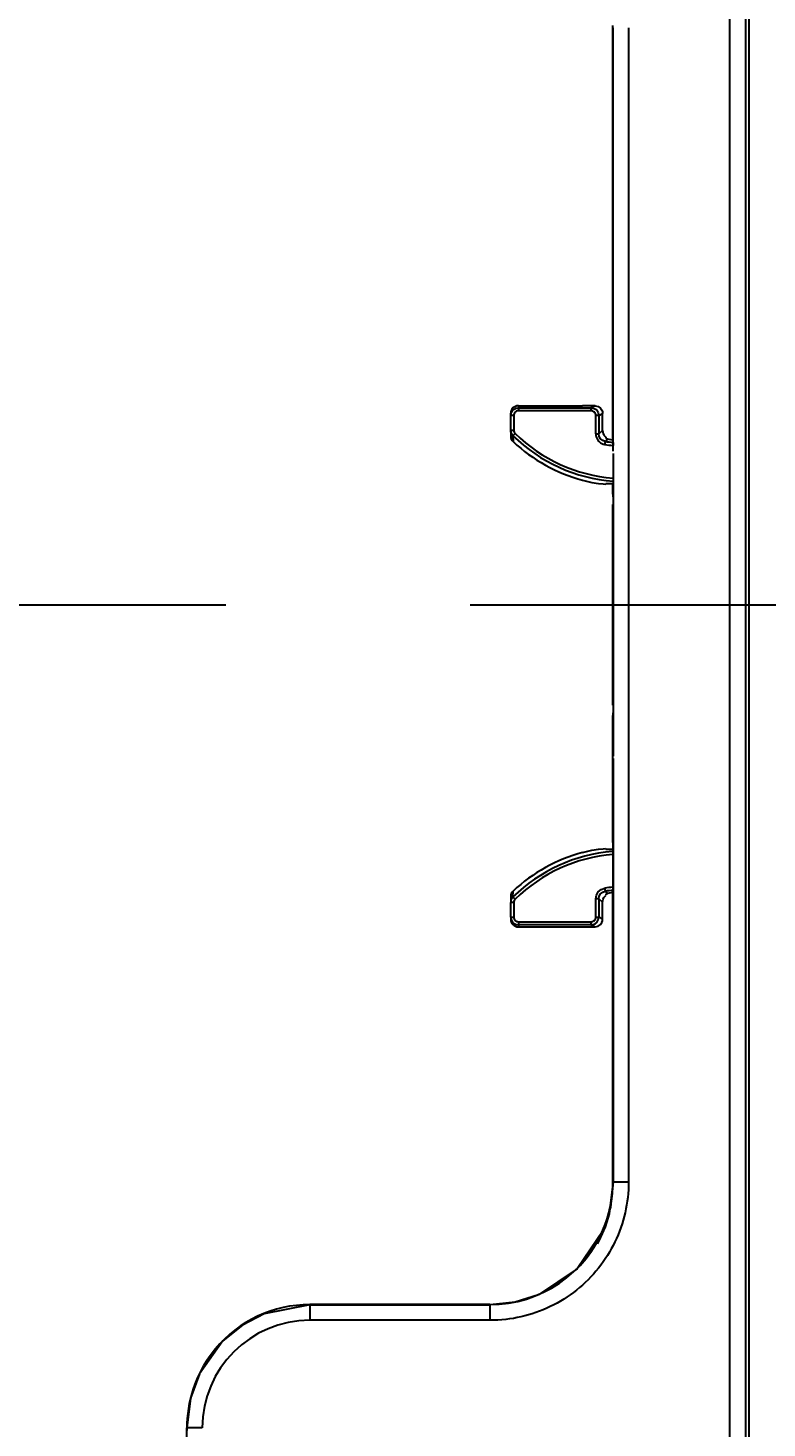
# Model space of a CAD drawing. Header units: millimetres. Extents: x 6575 to 9132, y 125 to 2418.
# Drawn here: x 6950.5 to 6998.5, y 1700.3 to 1791.3 of the extents above; entities that cross this region are included whole.
import ezdxf

# ---------------------------------------------------------------- set-up
doc = ezdxf.new("R2010")
doc.units = ezdxf.units.MM
doc.header["$LTSCALE"] = 0.5
doc.linetypes.add('CENTER', pattern=[50.8, 31.75, -6.35, 6.35, -6.35])
doc.layers.add('1', color=1, linetype='Continuous')
doc.styles.get("Standard").update_dxf_attribs({"font": 'NanumGothic.ttf'})
doc.dimstyles.new('ISO-25', dxfattribs={"dimtxt": 20, "dimasz": 20, "dimexe": 3, "dimexo": 1, "dimgap": 5, "dimtad": 1, "dimtoh": 1, "dimdec": 0, "dimtxsty": 'Standard', "dimcen": 0, "dimclrd": 3, "dimclre": 3, "dimclrt": 2, "dimadec": 0, "dimazin": 0, "dimtfac": 1, "dimtdec": 0, "dimtmove": 0, "dimatfit": 3, "dimfxl": 0, "dimarcsym": 0})

# ---------------------------------------------------------------- blocks, each defined once
blk = doc.blocks.new('*D60')
at = {"color": 3, "lineweight": -2}
for p, q in [((6759.635, 1947.827), (6759.635, 2075.29)), ((7469.622, 1754.827), (7469.622, 2075.29)), ((6779.635, 2072.29), (7449.622, 2072.29))]:
    blk.add_line(p, q, dxfattribs=at)
at = {"color": 3}
for points in [[(6779.635, 2075.623), (6779.635, 2068.956), (6759.635, 2072.29)], [(7449.622, 2075.623), (7449.622, 2068.956), (7469.622, 2072.29)]]:
    blk.add_solid(points, dxfattribs=at)
at = {"layer": 'Defpoints', "color": 0}
for p in [(7469.622, 2072.29), (6759.635, 1946.827), (7469.622, 1753.827)]:
    blk.add_point(p, dxfattribs=at)
at = {"color": 2, "insert": (7114.629, 2095.809), "char_height": 25, "attachment_point": 5}
blk.add_mtext('710', dxfattribs=at)
blk = doc.blocks.new('*D69')
at = {"color": 3, "lineweight": -2}
for p, q in [((6906.994, 1953.827), (7581.357, 1953.827)), ((7578.357, 1933.827), (7578.357, 1777.346)), ((7578.357, 1573.827), (7578.357, 1730.308)), ((6906.994, 1553.827), (7581.357, 1553.827))]:
    blk.add_line(p, q, dxfattribs=at)
at = {"color": 3}
for points in [[(7575.024, 1933.827), (7581.691, 1933.827), (7578.357, 1953.827)], [(7575.024, 1573.827), (7581.691, 1573.827), (7578.357, 1553.827)]]:
    blk.add_solid(points, dxfattribs=at)
at = {"layer": 'Defpoints', "color": 0}
for p in [(6905.994, 1953.827), (6905.994, 1553.827), (7578.357, 1553.827)]:
    blk.add_point(p, dxfattribs=at)
at = {"color": 2, "insert": (7578.357, 1753.827), "char_height": 25, "attachment_point": 5}
blk.add_mtext('400', dxfattribs=at)
blk = doc.blocks.new('2E12E')
at = {"color": 2}
for p, q in [((6808.076, 1010.242), (6808.076, 1141.742)), ((6809.076, 1141.742), (6809.076, 1010.242)), ((6809.33, 1010.496), (6809.33, 1141.488)), ((6800.465, 1092.117), (6800.465, 1113.652)), ((6800.472, 1092.117), (6800.472, 1113.488)), ((6801.49, 1113.505), (6801.49, 1038.479)), ((6800.472, 1087.031), (6800.472, 1092.117)), ((6800.465, 1091.618), (6800.465, 1091.449)), ((6800.465, 1086.696), (6800.465, 1091.449)), ((6794.328, 1088.932), (6798.502, 1088.932)), ((6794.328, 1088.932), (6794.328, 1088.796)), ((6794.328, 1088.796), (6799.056, 1088.796)), ((6799.056, 1088.596), (6794.328, 1088.596)), ((6799.32, 1088.928), (6799.056, 1088.796)), ((6799.056, 1088.596), (6799.056, 1088.796)), ((6793.828, 1088.432), (6793.828, 1088.296)), ((6793.828, 1087.341), (6793.828, 1088.296)), ((6794.028, 1088.296), (6794.028, 1087.341)), ((6799.356, 1087.107), (6799.356, 1088.296)), ((6799.555, 1088.296), (6799.802, 1088.419)), ((6799.555, 1088.296), (6799.555, 1087.107)), ((6799.802, 1087.318), (6799.802, 1088.419)), ((6794.118, 1087.127), (6793.978, 1086.984)), ((6800.49, 1085.989), (6800.479, 1086.339)), ((6800.49, 1085.829), (6800.49, 1080.992)), ((6800.02, 1083.881), (6800.001, 1083.847)), ((6800.465, 1083.185), (6800.465, 1083.873)), ((6800.465, 1083.185), (6800.465, 1083.016)), ((6800.465, 1069.468), (6800.465, 1082.517)), ((6800.49, 1080.992), (6800.49, 1075.992)), ((6800.49, 1070.978), (6800.49, 1066.156)), ((6800.465, 1068.968), (6800.465, 1068.799)), ((6800.465, 1060.535), (6800.465, 1068.799)), ((6800.479, 1065.646), (6800.49, 1065.995)), ((6800.472, 1064.953), (6800.472, 1059.867)), ((6800.465, 1060.535), (6800.465, 1060.366)), ((6800.001, 1060.138), (6800.02, 1060.103)), ((6800.472, 1059.867), (6800.472, 1038.497)), ((6793.828, 1055.689), (6793.828, 1056.643)), ((6793.978, 1057.001), (6794.118, 1056.858)), ((6794.028, 1056.643), (6794.028, 1055.689)), ((6799.356, 1055.689), (6799.356, 1056.877)), ((6799.555, 1056.877), (6799.555, 1055.689)), ((6799.802, 1055.565), (6799.802, 1056.666)), ((6800.465, 1038.332), (6800.465, 1057.428)), ((6793.828, 1055.689), (6793.828, 1055.553)), ((6794.328, 1055.389), (6799.055, 1055.389)), ((6799.056, 1055.189), (6794.328, 1055.189)), ((6794.328, 1055.189), (6794.328, 1055.052)), ((6794.328, 1055.052), (6798.502, 1055.052)), ((6799.056, 1055.189), (6799.056, 1055.389)), ((6799.056, 1055.189), (6799.32, 1055.057)), ((6799.802, 1055.565), (6799.555, 1055.689)), ((6800.472, 1038.497), (6800.49, 1038.479)), ((6800.465, 1038.332), (6800.471, 1038.332)), ((6792.473, 1030.498), (6780.789, 1030.498)), ((6780.789, 1030.498), (6780.789, 1030.48)), ((6780.789, 1030.48), (6792.491, 1030.48)), ((6792.474, 1030.498), (6792.491, 1030.48)), ((6792.491, 1029.48), (6792.491, 1030.48)), ((6792.491, 1029.48), (6780.789, 1029.48)), ((6772.789, 1022.497), (6772.789, 1022.479)), ((6772.789, 1022.493), (6772.789, 1022.479)), ((6772.789, 983.168), (6772.789, 1022.479))]:
    blk.add_line(p, q, dxfattribs=at)
for points in [[(6800.49, 1085.989), (6800.49, 1113.505)], [(6793.828, 1088.296), (6793.843, 1088.416), (6793.883, 1088.524), (6793.942, 1088.614), (6794.015, 1088.685), (6794.175, 1088.771), (6794.328, 1088.796)], [(6794.328, 1088.796), (6794.328, 1088.778), (6794.328, 1088.732), (6794.328, 1088.665), (6794.328, 1088.596)], [(6799.056, 1088.796), (6799.161, 1088.784), (6799.259, 1088.752), (6799.347, 1088.702), (6799.421, 1088.636), (6799.522, 1088.475), (6799.555, 1088.296)], [(6799.32, 1088.928), (6799.517, 1088.882), (6799.661, 1088.777), (6799.755, 1088.637), (6799.789, 1088.534), (6799.801, 1088.44), (6799.802, 1088.419)], [(6794.028, 1088.296), (6793.95, 1088.296), (6793.885, 1088.296), (6793.842, 1088.296), (6793.828, 1088.296)], [(6799.555, 1088.296), (6799.537, 1088.296), (6799.49, 1088.296), (6799.421, 1088.296), (6799.356, 1088.296)], [(6793.978, 1086.984), (6793.915, 1087.06), (6793.867, 1087.147), (6793.838, 1087.242), (6793.828, 1087.341)], [(6793.828, 1087.341), (6793.844, 1087.341), (6793.889, 1087.341), (6793.956, 1087.341), (6794.028, 1087.341)], [(6793.828, 1087.341), (6793.828, 1086.965)], [(6793.978, 1086.984), (6793.988, 1086.598)], [(6799.356, 1087.107), (6799.43, 1087.107), (6799.494, 1087.107), (6799.538, 1087.107), (6799.555, 1087.107)], [(6799.802, 1087.318), (6799.556, 1087.107)], [(6799.97, 1086.615), (6799.807, 1086.674), (6799.673, 1086.785), (6799.586, 1086.936), (6799.556, 1087.107)], [(6799.802, 1087.318), (6799.813, 1087.211), (6799.84, 1087.119), (6799.889, 1087.022), (6799.958, 1086.931), (6800.001, 1086.879)], [(6799.97, 1086.615), (6800, 1086.638), (6800.018, 1086.652), (6800.049, 1086.678), (6800.099, 1086.719), (6800.129, 1086.742), (6800.139, 1086.75), (6800.144, 1086.754)], [(6800.02, 1086.816), (6800.04, 1086.797), (6800.093, 1086.77), (6800.117, 1086.761), (6800.144, 1086.754)], [(6800.455, 1086.696), (6800.218, 1086.737), (6800.144, 1086.753)], [(6799.97, 1086.615), (6799.967, 1086.598), (6799.96, 1086.555), (6799.949, 1086.492), (6799.936, 1086.418)], [(6798.502, 1084.09), (6798.59, 1084.066), (6799.098, 1083.95), (6799.526, 1083.879), (6799.829, 1083.846), (6799.984, 1083.842), (6800.001, 1083.847)], [(6800.02, 1083.881), (6800.05, 1083.887), (6800.234, 1083.883), (6800.452, 1083.873)], [(6800.48, 1083.3), (6800.471, 1083.261), (6800.465, 1083.188), (6800.465, 1083.185)], [(6800.49, 1075.992), (6800.49, 1073.992), (6800.49, 1070.992)], [(6800.48, 1068.685), (6800.471, 1068.723), (6800.465, 1068.796), (6800.465, 1068.799)], [(6800.49, 1065.995), (6800.49, 1038.479)], [(6798.502, 1059.894), (6798.589, 1059.918), (6799.097, 1060.034), (6799.525, 1060.105), (6799.828, 1060.138), (6799.984, 1060.143), (6800.001, 1060.138)], [(6800.02, 1060.103), (6800.05, 1060.097), (6800.233, 1060.101), (6800.49, 1060.113)], [(6799.356, 1056.877), (6799.398, 1057.117), (6799.52, 1057.328), (6799.707, 1057.483), (6799.936, 1057.566)], [(6799.936, 1057.566), (6799.949, 1057.492), (6799.96, 1057.429), (6799.967, 1057.386), (6799.97, 1057.369)], [(6793.828, 1057.019), (6793.828, 1056.643)], [(6793.978, 1057), (6793.915, 1056.924), (6793.867, 1056.837), (6793.838, 1056.742), (6793.828, 1056.643)], [(6794.028, 1056.643), (6793.95, 1056.643), (6793.885, 1056.643), (6793.842, 1056.643), (6793.828, 1056.643)], [(6793.978, 1057.001), (6793.988, 1057.386)], [(6799.555, 1056.877), (6799.538, 1056.877), (6799.494, 1056.877), (6799.43, 1056.877), (6799.356, 1056.877)], [(6799.556, 1056.877), (6799.586, 1057.048), (6799.673, 1057.199), (6799.807, 1057.311), (6799.97, 1057.369)], [(6799.556, 1056.877), (6799.802, 1056.666)], [(6799.802, 1056.666), (6799.813, 1056.773), (6799.84, 1056.865), (6799.889, 1056.963), (6799.958, 1057.053), (6800.001, 1057.105)], [(6800.144, 1057.23), (6800.096, 1057.267), (6800.065, 1057.293), (6800.015, 1057.335), (6799.986, 1057.357), (6799.976, 1057.365), (6799.97, 1057.369)], [(6800.02, 1057.168), (6800.042, 1057.189), (6800.103, 1057.218), (6800.122, 1057.225), (6800.144, 1057.23)], [(6800.455, 1057.288), (6800.218, 1057.247), (6800.144, 1057.231)], [(6793.828, 1055.689), (6793.843, 1055.568), (6793.883, 1055.461), (6793.942, 1055.371), (6794.014, 1055.299), (6794.174, 1055.213), (6794.328, 1055.189)], [(6793.828, 1055.689), (6793.844, 1055.689), (6793.889, 1055.689), (6793.956, 1055.689), (6794.028, 1055.689)], [(6794.328, 1055.389), (6794.328, 1055.311), (6794.328, 1055.245), (6794.328, 1055.202), (6794.328, 1055.189)], [(6799.056, 1055.189), (6799.161, 1055.2), (6799.259, 1055.232), (6799.347, 1055.282), (6799.421, 1055.348), (6799.522, 1055.51), (6799.555, 1055.689)], [(6799.32, 1055.057), (6799.517, 1055.103), (6799.661, 1055.207), (6799.755, 1055.348), (6799.789, 1055.45), (6799.801, 1055.545), (6799.802, 1055.565)], [(6799.356, 1055.689), (6799.433, 1055.689), (6799.499, 1055.689), (6799.542, 1055.689), (6799.555, 1055.689)], [(6800.49, 1038.479), (6800.32, 1036.838), (6799.839, 1035.317), (6798.148, 1032.823), (6795.643, 1031.127), (6794.124, 1030.648), (6792.491, 1030.48)], [(6800.49, 1038.479), (6800.571, 1038.479), (6800.789, 1038.479), (6801.111, 1038.479), (6801.49, 1038.479)], [(6800.465, 1038.332), (6800.229, 1036.405), (6799.971, 1035.566)], [(6799.971, 1035.566), (6799.586, 1034.687), (6799.456, 1034.443)], [(6780.789, 1030.48), (6777.809, 1029.904), (6776.399, 1029.168), (6775.133, 1028.137), (6773.605, 1025.999), (6773.025, 1024.408), (6772.789, 1022.479)], [(6780.789, 1030.48), (6780.789, 1030.399), (6780.789, 1030.181), (6780.789, 1029.859), (6780.789, 1029.48)], [(6772.791, 1022.492), (6772.789, 1022.326)], [(6773.789, 1022.479), (6773.406, 1022.479), (6773.082, 1022.479), (6772.865, 1022.479), (6772.789, 1022.479)]]:
    blk.add_lwpolyline(points, dxfattribs=at)
for centre, radius, start, end in [((6794.328, 1088.296), 0.3, 90.00538, 180.00753), ((6799.056, 1088.296), 0.3, 0.01711, 90.02105), ((6801.328, 1094.492), 10.507, 225.61177, 265.42504), ((6794.329, 1087.341), 0.301, 179.98991, 225.60488), ((6801.328, 1094.492), 10.307, 225.6125, 265.33613), ((6801.328, 1094.492), 10.779, 227.08165, 254.79902), ((6801.328, 1094.492), 8.193, 260.21975, 264.05346), ((6801.328, 1094.492), 7.993, 260.21955, 263.87564), ((6801.328, 1049.492), 10.507, 94.81226, 134.38823), ((6801.328, 1049.492), 10.779, 105.20098, 132.91835), ((6801.328, 1049.492), 10.307, 94.76208, 134.3875), ((6801.328, 1049.492), 8.193, 95.99468, 99.78025), ((6794.329, 1056.643), 0.301, 134.39512, 180.00746), ((6801.328, 1049.492), 7.993, 96.14515, 99.78045), ((6794.328, 1055.689), 0.3, 179.99316, 269.99698), ((6799.056, 1055.689), 0.3, 269.97474, 359.99185), ((6780.79, 1022.48), 7.001, 90.00897, 180.00637)]:
    blk.add_arc(centre, radius, start, end, dxfattribs=at)
for centre, major_axis, ratio, start_param, end_param in [((6794.328, 1088.432), (0, 0.5), 0.999848, 0, 1.570796), ((6798.502, 1088.906), (-1.5, 0), 0.017455, 4.13565, 4.712389), ((6794.328, 1086.964), (0, 0.5), 0.998838, 1.569846, 2.39245), ((6800.093, 1087.14), (0.088, -0.575), 0.246445, 5.145086, 5.272141), ((6800.486, 1087.031), (0, 0.8), 0.017455, 1.570796, 2.617994), ((6800.486, 1064.953), (0, 0.8), 0.017455, 0.523599, 1.570796), ((6794.328, 1057.02), (0, -0.5), 0.998838, 3.890736, 4.713339), ((6800.093, 1056.845), (0.088, 0.575), 0.246445, 1.011042, 1.1381), ((6794.328, 1055.553), (0, 0.5), 0.999848, 1.570796, 3.141593), ((6798.502, 1055.079), (1.5, 0), 0.017455, 4.712389, 5.289125), ((6792.465, 1038.487), (-7.657, 2.318), 0.999451, 2.752531, 3.435587), ((6792.471, 1038.499), (5.659, -5.659), 0.999695, 0.414252, 0.785253), ((6792.471, 1038.499), (5.659, -5.659), 0.999695, 5.497925, 6.697438), ((6780.789, 1022.497), (0, 8.001), 0.999848, 0.000015, 0.877805), ((6780.789, 1022.497), (0, 8.001), 0.999848, 0.877805, 1.537628), ((6780.789, 1022.497), (0, 8.001), 0.999848, 1.537628, 1.570811)]:
    blk.add_ellipse(centre, major_axis=major_axis, ratio=ratio, start_param=start_param, end_param=end_param, dxfattribs=at)
for points in [[(6799.356, 1087.107), (6799.356, 1087.04), (6799.374, 1086.912), (6799.455, 1086.731), (6799.582, 1086.58), (6799.747, 1086.47), (6799.87, 1086.429), (6799.936, 1086.418)], [(6801.49, 1038.479), (6801.49, 1037.794), (6801.338, 1036.464), (6800.667, 1034.539), (6799.586, 1032.821), (6798.149, 1031.384), (6796.43, 1030.303), (6794.506, 1029.632), (6793.176, 1029.48), (6792.491, 1029.48)]]:
    blk.add_open_spline(points, degree=3, dxfattribs=at)

msp = doc.modelspace()

# ---------------------------------------------------------------- linework, layer by layer
at = {"layer": '1', "color": 1, "linetype": 'CENTER', "ltscale": 5}
msp.add_line((6725.211, 1753.827), (7482.539, 1753.827), dxfattribs=at)

# ---------------------------------------------------------------- block references
msp.add_blockref('2E12E', (188.005, 677.835))

# ---------------------------------------------------------------- dimensions: what is measured, and where the dimension line sits
dim = msp.add_linear_dim(base=(7469.622, 2072.29), p1=(6759.635, 1946.827), p2=(7469.622, 1753.827), dimstyle='ISO-25', override={"dimscale": 1, "dimtxt": 25, "dimgap": 10, "dimarcsym": 1})
dim.commit()
dim.dimension.update_dxf_attribs({"geometry": '*D60', "text_midpoint": (7114.629, 2072.29), "dimtype": 160})
dim = msp.add_linear_dim(base=(7578.357, 1553.827), p1=(6905.994, 1953.827), p2=(6905.994, 1553.827), angle=90, dimstyle='ISO-25', override={"dimtxt": 25, "dimgap": 10, "dimtad": 0, "dimtih": 1, "dimarcsym": 1})
dim.commit()
dim.dimension.update_dxf_attribs({"geometry": '*D69', "text_midpoint": (7578.357, 1753.827), "dimtype": 160})

doc.saveas('drawing.dxf')
